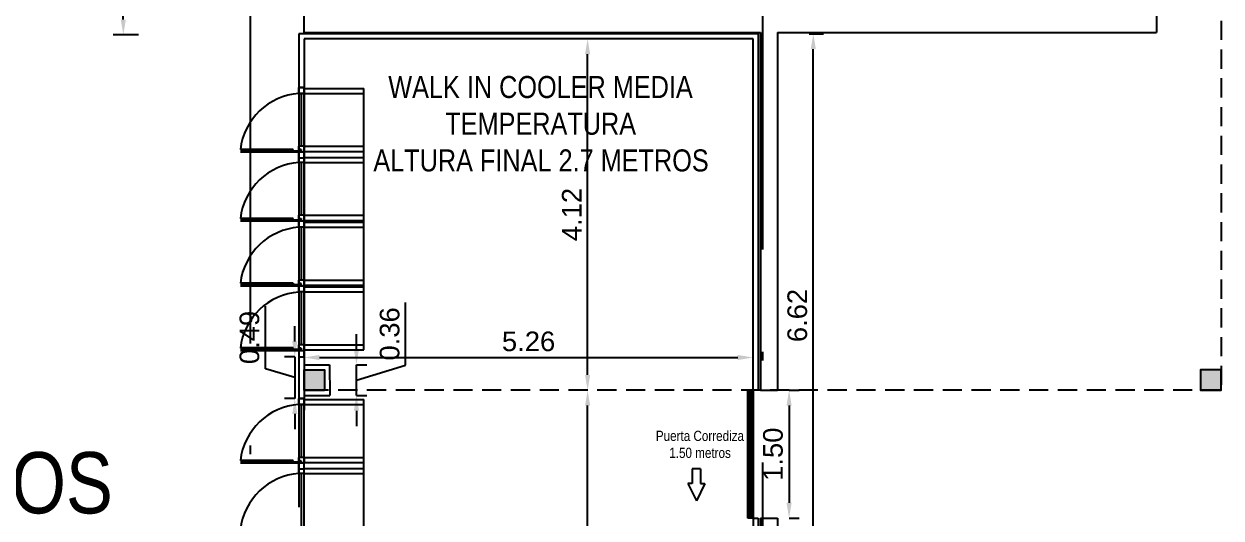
# Model space of a CAD drawing. Header units: metres. Extents: x 0 to 8715937, y -236336 to 216.
# Drawn here: x 161.99 to 176.03, y 90.63 to 96.43 of the extents above; entities that cross this region are included whole.
import ezdxf

# ---------------------------------------------------------------- set-up
doc = ezdxf.new("R2010")
doc.units = ezdxf.units.M
doc.header["$MEASUREMENT"] = 0
doc.header["$PDMODE"] = 3
doc.linetypes.add('ACAD_ISO10W100', pattern=[18, 12, -3, 0, -3])
doc.linetypes.add('HIDDEN', pattern=[0.375, 0.25, -0.125])
for name, color, linetype in [('0-BLOCK-ARQUITECTURA', 7, 'Continuous'), ('0-BLOCK-EQUIPAMIENTO', 7, 'Continuous'), ('0-BLOCK-ESTRUCTURA', 7, 'Continuous'), ('AUX', 251, 'Continuous'), ('COLUMNAS', 210, 'Continuous'), ('COLUMNAS HATCH', 251, 'Continuous'), ('COTAS INTERIORES', 2, 'Continuous'), ('EJES', 251, 'ACAD_ISO10W100'), ('FRIO', 7, 'Continuous'), ('MURO', 4, 'Continuous'), ('MURO 20 - vista', 5, 'Continuous'), ('TEXTO', 7, 'Continuous')]:
    doc.layers.add(name, color=color, linetype=linetype)
doc.styles.add('AR', font='arial.ttf')
doc.dimstyles.new('CotaLoc0', dxfattribs={"dimtxt": 0.23, "dimasz": 0.18, "dimexe": 0.12, "dimexo": 0.37, "dimgap": 0.07, "dimtad": 1, "dimzin": 0, "dimdsep": 46, "dimtxsty": 'AR', "dimcen": 0.9, "dimclrd": 251, "dimclre": 251, "dimadec": 0, "dimazin": 0, "dimtfac": 1, "dimtofl": 0, "dimtmove": 1, "dimatfit": 3, "dimfxl": 0.18, "dimtolj": 1, "dimtzin": 0, "dimarcsym": 1})

# ---------------------------------------------------------------- blocks, each defined once
blk = doc.blocks.new('DPM-ARQUITECTURA')
at = {"layer": 'AUX', "linetype": 'HIDDEN', "ltscale": 0.9}
blk.add_lwpolyline([(88.305, 106.929), (88.305, 92.129), (77.555, 92.129)], dxfattribs=at)
at = {"layer": 'MURO', "ltscale": 0.1}
for p, q in [((87.548, 99.884), (87.548, 96.329)), ((77.555, 96.329), (77.555, 96.529)), ((77.555, 96.329), (82.905, 96.329)), ((83.105, 96.329), (87.548, 96.329))]:
    blk.add_line(p, q, dxfattribs=at)
blk = doc.blocks.new('COLUMNA 0.24 x 0.24')
at = {"layer": 'COLUMNAS HATCH', "ltscale": 0.1}
blk.add_hatch(color=256, dxfattribs=at).paths.add_polyline_path([(0, 0.24), (0.24, 0.24), (0.24, 0), (0, 0)])
at = {"layer": 'COLUMNAS', "ltscale": 0.1}
blk.add_lwpolyline([(0, 0.24), (0.24, 0.24), (0.24, 0), (0, 0)], close=True, dxfattribs=at)
blk = doc.blocks.new('DPM-ESTRUCTURA')
at = {"layer": 'EJES', "ltscale": 0.4}
for p, q in [((82.928, 113.18), (82.928, 41.58)), ((76.928, 41.58), (76.928, 112.33))]:
    blk.add_line(p, q, dxfattribs=at)
at = {"layer": 'COLUMNAS'}
blk.add_blockref('COLUMNA 0.24 x 0.24', (77.555, 92.129), dxfattribs=at)
at = {"layer": 'COLUMNAS', "xscale": -1}
blk.add_blockref('COLUMNA 0.24 x 0.24', (88.305, 92.129), dxfattribs=at)
blk = doc.blocks.new('*D185')
at = {"layer": 'COTAS INTERIORES', "color": 251, "lineweight": -2, "ltscale": 0.1, "transparency": 16777216}
for p, q in [((75.616, 101.95), (75.316, 101.95)), ((75.436, 96.48), (75.436, 101.77)), ((75.616, 96.3), (75.316, 96.3))]:
    blk.add_line(p, q, dxfattribs=at)
at = {"layer": 'COTAS INTERIORES', "color": 251, "ltscale": 0.1, "transparency": 16777216}
for points in [[(75.406, 101.77), (75.466, 101.77), (75.436, 101.95)], [(75.406, 96.48), (75.466, 96.48), (75.436, 96.3)]]:
    blk.add_solid(points, dxfattribs=at)
at = {"layer": 'Defpoints', "color": 0, "ltscale": 0.1, "transparency": 16777216}
for p in [(75.436, 101.95), (77.555, 101.95), (76.683, 96.3)]:
    blk.add_point(p, dxfattribs=at)
at = {"layer": 'COTAS INTERIORES', "color": 0, "ltscale": 0.1, "transparency": 16777216, "insert": (75.249, 99.125), "char_height": 0.23, "attachment_point": 5, "rotation": 90, "style": 'AR'}
blk.add_mtext('\\A1;5.65', dxfattribs=at)
blk = doc.blocks.new('*D151')
at = {"layer": 'COTAS INTERIORES', "color": 251, "lineweight": -2, "ltscale": 0.1, "transparency": 16777216}
for p, q in [((171.195, 96.314), (171.365, 96.314)), ((171.245, 89.879), (171.245, 96.134)), ((171.195, 89.699), (171.365, 89.699))]:
    blk.add_line(p, q, dxfattribs=at)
at = {"layer": 'COTAS INTERIORES', "color": 251, "ltscale": 0.1, "transparency": 16777216}
for points in [[(171.215, 96.134), (171.275, 96.134), (171.245, 96.314)], [(171.215, 89.879), (171.275, 89.879), (171.245, 89.699)]]:
    blk.add_solid(points, dxfattribs=at)
at = {"layer": 'Defpoints', "color": 0, "ltscale": 0.1, "transparency": 16777216}
for p in [(170.825, 96.314), (171.245, 96.314), (170.825, 89.699)]:
    blk.add_point(p, dxfattribs=at)
at = {"layer": 'COTAS INTERIORES', "color": 0, "ltscale": 0.1, "transparency": 16777216, "insert": (171.058, 93.007), "char_height": 0.23, "attachment_point": 5, "rotation": 90, "style": 'AR'}
blk.add_mtext('\\A1;6.62', dxfattribs=at)
blk = doc.blocks.new('*D280')
at = {"layer": 'COTAS INTERIORES', "color": 251, "lineweight": -2, "ltscale": 0.1, "transparency": 16777216}
for p, q in [((168.599, 92.129), (168.479, 92.129)), ((168.599, 76.641), (168.599, 91.949)), ((168.599, 76.461), (168.479, 76.461))]:
    blk.add_line(p, q, dxfattribs=at)
at = {"layer": 'COTAS INTERIORES', "color": 251, "ltscale": 0.1, "transparency": 16777216}
for points in [[(168.569, 91.949), (168.629, 91.949), (168.599, 92.129)], [(168.569, 76.641), (168.629, 76.641), (168.599, 76.461)]]:
    blk.add_solid(points, dxfattribs=at)
at = {"layer": 'Defpoints', "color": 0, "ltscale": 0.1, "transparency": 16777216}
for p in [(168.599, 92.129), (168.599, 92.129), (168.599, 76.461)]:
    blk.add_point(p, dxfattribs=at)
at = {"layer": 'COTAS INTERIORES', "color": 0, "ltscale": 0.1, "transparency": 16777216, "insert": (168.411, 84.295), "char_height": 0.23, "attachment_point": 5, "rotation": 90, "style": 'AR'}
blk.add_mtext('\\A1;15.67', dxfattribs=at)
blk = doc.blocks.new('*D281')
at = {"layer": 'COTAS INTERIORES', "color": 251, "lineweight": -2, "ltscale": 0.1, "transparency": 16777216}
for p, q in [((168.599, 96.254), (168.479, 96.254)), ((168.599, 92.309), (168.599, 96.074)), ((168.599, 92.129), (168.479, 92.129))]:
    blk.add_line(p, q, dxfattribs=at)
at = {"layer": 'COTAS INTERIORES', "color": 251, "ltscale": 0.1, "transparency": 16777216}
for points in [[(168.569, 96.074), (168.629, 96.074), (168.599, 96.254)], [(168.569, 92.309), (168.629, 92.309), (168.599, 92.129)]]:
    blk.add_solid(points, dxfattribs=at)
at = {"layer": 'Defpoints', "color": 0, "ltscale": 0.1, "transparency": 16777216}
for p in [(168.599, 96.254), (168.599, 96.254), (168.599, 92.129)]:
    blk.add_point(p, dxfattribs=at)
at = {"layer": 'COTAS INTERIORES', "color": 0, "ltscale": 0.1, "transparency": 16777216, "insert": (168.413, 94.192), "char_height": 0.23, "attachment_point": 5, "rotation": 90, "style": 'AR'}
blk.add_mtext('\\A1;4.12', dxfattribs=at)
blk = doc.blocks.new('*D282')
at = {"layer": 'COTAS INTERIORES', "color": 251, "lineweight": -2, "ltscale": 0.1, "transparency": 16777216}
for p, q in [((165.275, 92.514), (165.275, 92.634)), ((170.539, 92.514), (170.539, 92.634)), ((165.455, 92.514), (170.359, 92.514))]:
    blk.add_line(p, q, dxfattribs=at)
at = {"layer": 'COTAS INTERIORES', "color": 251, "ltscale": 0.1, "transparency": 16777216}
for points in [[(165.455, 92.544), (165.455, 92.484), (165.275, 92.514)], [(170.359, 92.544), (170.359, 92.484), (170.539, 92.514)]]:
    blk.add_solid(points, dxfattribs=at)
at = {"layer": 'Defpoints', "color": 0, "ltscale": 0.1, "transparency": 16777216}
for p in [(170.539, 92.514), (165.275, 92.429), (170.539, 92.429)]:
    blk.add_point(p, dxfattribs=at)
at = {"layer": 'COTAS INTERIORES', "color": 0, "ltscale": 0.1, "transparency": 16777216, "insert": (167.907, 92.702), "char_height": 0.23, "attachment_point": 5, "style": 'AR'}
blk.add_mtext('\\A1;5.26', dxfattribs=at)
blk = doc.blocks.new('*D283')
at = {"layer": 'COTAS INTERIORES', "color": 251, "lineweight": -2, "ltscale": 0.1, "transparency": 16777216}
for p, q in [((166.466, 92.423), (166.466, 93.16)), ((165.889, 92.609), (165.889, 92.789)), ((165.889, 92.429), (166.009, 92.429)), ((165.889, 92.069), (165.889, 92.429)), ((165.889, 92.249), (166.466, 92.423)), ((165.889, 92.069), (166.009, 92.069)), ((165.889, 91.889), (165.889, 91.709))]:
    blk.add_line(p, q, dxfattribs=at)
at = {"layer": 'COTAS INTERIORES', "color": 251, "ltscale": 0.1, "transparency": 16777216}
for points in [[(165.859, 92.609), (165.919, 92.609), (165.889, 92.429)], [(165.859, 91.889), (165.919, 91.889), (165.889, 92.069)]]:
    blk.add_solid(points, dxfattribs=at)
at = {"layer": 'Defpoints', "color": 0, "ltscale": 0.1, "transparency": 16777216}
for p in [(165.575, 92.429), (165.889, 92.429), (165.576, 92.069)]:
    blk.add_point(p, dxfattribs=at)
at = {"layer": 'COTAS INTERIORES', "color": 0, "ltscale": 0.1, "transparency": 16777216, "insert": (166.279, 92.791), "char_height": 0.23, "attachment_point": 5, "rotation": 90, "style": 'AR'}
blk.add_mtext('\\A1;0.36', dxfattribs=at)
blk = doc.blocks.new('*D284')
at = {"layer": 'COTAS INTERIORES', "color": 251, "lineweight": -2, "ltscale": 0.1, "transparency": 16777216}
for p, q in [((164.824, 92.38), (164.824, 93.118)), ((165.166, 92.703), (165.166, 92.883)), ((165.166, 92.523), (165.046, 92.523)), ((165.166, 92.523), (165.166, 92.032)), ((165.166, 92.278), (164.824, 92.38)), ((165.166, 92.032), (165.046, 92.032)), ((165.166, 91.852), (165.166, 91.672))]:
    blk.add_line(p, q, dxfattribs=at)
at = {"layer": 'COTAS INTERIORES', "color": 251, "ltscale": 0.1, "transparency": 16777216}
for points in [[(165.136, 92.703), (165.196, 92.703), (165.166, 92.523)], [(165.136, 91.852), (165.196, 91.852), (165.166, 92.032)]]:
    blk.add_solid(points, dxfattribs=at)
at = {"layer": 'Defpoints', "color": 0, "ltscale": 0.1, "transparency": 16777216}
for p in [(165.215, 92.523), (165.166, 92.032), (165.215, 92.032)]:
    blk.add_point(p, dxfattribs=at)
at = {"layer": 'COTAS INTERIORES', "color": 0, "ltscale": 0.1, "transparency": 16777216, "insert": (164.636, 92.749), "char_height": 0.23, "attachment_point": 5, "rotation": 90, "style": 'AR'}
blk.add_mtext('\\A1;0.49', dxfattribs=at)
blk = doc.blocks.new('*D288')
at = {"layer": 'COTAS INTERIORES', "color": 251, "lineweight": -2, "ltscale": 0.1, "transparency": 16777216}
for p, q in [((170.961, 92.129), (171.081, 92.129)), ((170.961, 91.949), (170.961, 90.809)), ((170.961, 90.629), (171.081, 90.629))]:
    blk.add_line(p, q, dxfattribs=at)
at = {"layer": 'COTAS INTERIORES', "color": 251, "ltscale": 0.1, "transparency": 16777216}
for points in [[(170.931, 91.949), (170.991, 91.949), (170.961, 92.129)], [(170.931, 90.809), (170.991, 90.809), (170.961, 90.629)]]:
    blk.add_solid(points, dxfattribs=at)
at = {"layer": 'Defpoints', "color": 0, "ltscale": 0.1, "transparency": 16777216}
for p in [(170.825, 92.129), (170.825, 90.629), (170.961, 90.629)]:
    blk.add_point(p, dxfattribs=at)
at = {"layer": 'COTAS INTERIORES', "color": 0, "ltscale": 0.1, "transparency": 16777216, "insert": (170.773, 91.379), "char_height": 0.23, "attachment_point": 5, "rotation": 90, "style": 'AR'}
blk.add_mtext('\\A1;1.50', dxfattribs=at)
blk = doc.blocks.new('DPM-EQUIPAMIENTO')
at = {"layer": 'COTAS INTERIORES', "ltscale": 0.1}
dim = blk.add_linear_dim(base=(75.436, 101.95), p1=(76.683, 96.3), p2=(77.555, 101.95), angle=90, dimstyle='CotaLoc0', override={"dimfxlon": 1}, dxfattribs=at)
dim.commit()
dim.dimension.update_dxf_attribs({"geometry": '*D185', "text_midpoint": (75.249, 99.125)})

msp = doc.modelspace()

# ---------------------------------------------------------------- hatches: boundary and pattern name
at = {"layer": 'FRIO', "ltscale": 0.21}
h = msp.add_hatch(dxfattribs=at)
h.set_pattern_fill('BOX', color=9, scale=8e-05, angle=-180)
h.set_pattern_definition([(270, (769.9887306, 656.9625172), (0.002032, -9e-19), []), (270, (769.9882226, 656.9625172), (0.002032, -9e-19), []), (180, (769.9887306, 656.9625172), (-7e-19, -0.002032), [-0.000508, 0.000508]), (180, (769.9887306, 656.9620092), (-7e-19, -0.002032), [-0.000508, 0.000508]), (180, (769.9887306, 656.9615012), (-7e-19, -0.002032), [0.000508, -0.000508]), (180, (769.9887306, 656.9609932), (-7e-19, -0.002032), [0.000508, -0.000508]), (270, (769.9877146, 656.9625172), (0.002032, -9e-19), [0.000508, -0.000508]), (270, (769.9872066, 656.9625172), (0.002032, -9e-19), [0.000508, -0.000508])])
h.paths.add_polyline_path([(165.215, 94.954), (165.241, 94.954), (165.242, 94.923), (165.215, 94.923), (165.232, 94.939, 0.234116), (165.234, 94.942, 0.781206), (165.225, 94.945), (165.215, 94.936)])
h = msp.add_hatch(dxfattribs=at)
h.set_pattern_fill('BOX', color=9, scale=8e-05, angle=-180)
h.set_pattern_definition([(270, (769.9887306, 657.8425172), (0.002032, -9e-19), []), (270, (769.9882226, 657.8425172), (0.002032, -9e-19), []), (180, (769.9887306, 657.8425172), (-7e-19, -0.002032), [-0.000508, 0.000508]), (180, (769.9887306, 657.8420092), (-7e-19, -0.002032), [-0.000508, 0.000508]), (180, (769.9887306, 657.8415012), (-7e-19, -0.002032), [0.000508, -0.000508]), (180, (769.9887306, 657.8409932), (-7e-19, -0.002032), [0.000508, -0.000508]), (270, (769.9877146, 657.8425172), (0.002032, -9e-19), [0.000508, -0.000508]), (270, (769.9872066, 657.8425172), (0.002032, -9e-19), [0.000508, -0.000508])])
h.paths.add_polyline_path([(165.215, 94.113), (165.232, 94.129, 0.234116), (165.234, 94.132, 0.781206), (165.225, 94.135), (165.215, 94.126), (165.215, 94.144), (165.241, 94.144), (165.242, 94.113)])
h = msp.add_hatch(dxfattribs=at)
h.set_pattern_fill('BOX', color=9, scale=8e-05, angle=-180)
h.set_pattern_definition([(270, (769.9887306, 658.5325172), (0.002032, -9e-19), []), (270, (769.9882226, 658.5325172), (0.002032, -9e-19), []), (180, (769.9887306, 658.5325172), (-7e-19, -0.002032), [-0.000508, 0.000508]), (180, (769.9887306, 658.5320092), (-7e-19, -0.002032), [-0.000508, 0.000508]), (180, (769.9887306, 658.5315012), (-7e-19, -0.002032), [0.000508, -0.000508]), (180, (769.9887306, 658.5309932), (-7e-19, -0.002032), [0.000508, -0.000508]), (270, (769.9877146, 658.5325172), (0.002032, -9e-19), [0.000508, -0.000508]), (270, (769.9872066, 658.5325172), (0.002032, -9e-19), [0.000508, -0.000508])])
h.paths.add_polyline_path([(165.215, 93.384), (165.241, 93.384), (165.242, 93.353), (165.215, 93.353), (165.232, 93.369, 0.234116), (165.234, 93.372, 0.781206), (165.225, 93.375), (165.215, 93.366)])
h = msp.add_hatch(dxfattribs=at)
h.set_pattern_fill('BOX', color=9, scale=8e-05, angle=-180)
h.set_pattern_definition([(270, (769.9887306, 659.2925172), (0.002032, -9e-19), []), (270, (769.9882226, 659.2925172), (0.002032, -9e-19), []), (180, (769.9887306, 659.2925172), (-7e-19, -0.002032), [-0.000508, 0.000508]), (180, (769.9887306, 659.2920092), (-7e-19, -0.002032), [-0.000508, 0.000508]), (180, (769.9887306, 659.2915012), (-7e-19, -0.002032), [0.000508, -0.000508]), (180, (769.9887306, 659.2909932), (-7e-19, -0.002032), [0.000508, -0.000508]), (270, (769.9877146, 659.2925172), (0.002032, -9e-19), [0.000508, -0.000508]), (270, (769.9872066, 659.2925172), (0.002032, -9e-19), [0.000508, -0.000508])])
h.paths.add_polyline_path([(165.215, 92.624), (165.241, 92.624), (165.242, 92.593), (165.215, 92.593), (165.232, 92.609, 0.234116), (165.234, 92.612, 0.781206), (165.225, 92.615), (165.215, 92.606)])
h = msp.add_hatch(dxfattribs=at)
h.set_pattern_fill('BOX', color=9, scale=8e-05, angle=-180)
h.set_pattern_definition([(270, (769.9887687, 653.3121886), (0.002032, -9e-19), []), (270, (769.9882607, 653.3121886), (0.002032, -9e-19), []), (180, (769.9887687, 653.3121886), (-7e-19, -0.002032), [-0.000508, 0.000508]), (180, (769.9887687, 653.3116806), (-7e-19, -0.002032), [-0.000508, 0.000508]), (180, (769.9887687, 653.3111726), (-7e-19, -0.002032), [0.000508, -0.000508]), (180, (769.9887687, 653.3106646), (-7e-19, -0.002032), [0.000508, -0.000508]), (270, (769.9877527, 653.3121886), (0.002032, -9e-19), [0.000508, -0.000508]), (270, (769.9872447, 653.3121886), (0.002032, -9e-19), [0.000508, -0.000508])])
h.paths.add_polyline_path([(165.215, 91.303), (165.241, 91.303), (165.242, 91.272), (165.215, 91.272), (165.232, 91.288, 0.234116), (165.234, 91.292, 0.781206), (165.225, 91.294), (165.215, 91.285)])
at = {"layer": 'MURO 20 - vista', "ltscale": 0.1}
h = msp.add_hatch(dxfattribs=at)
h.set_pattern_fill('ANSI31', color=256, scale=0.08)
h.paths.add_polyline_path([(170.539, 92.129), (170.479, 92.129), (170.479, 90.629), (170.539, 90.629)])

# ---------------------------------------------------------------- linework, layer by layer
at = {"ltscale": 0.1}
for p, q in [((165.975, 92.603), (165.975, 95.673)), ((165.975, 88.952), (165.975, 92.022))]:
    msp.add_line(p, q, dxfattribs=at)
at = {"layer": 'FRIO', "ltscale": 0.1}
for p, q in [((165.215, 96.314), (165.215, 92.129)), ((170.599, 96.314), (165.215, 96.314)), ((170.599, 96.314), (170.599, 92.129)), ((165.275, 96.254), (165.275, 92.129)), ((170.539, 96.254), (165.275, 96.254)), ((170.539, 92.129), (170.539, 96.254)), ((165.215, 94.993), (165.215, 94.803)), ((165.215, 94.183), (165.215, 94.043)), ((165.215, 93.423), (165.215, 93.283)), ((165.275, 92.429), (165.575, 92.429)), ((165.275, 92.369), (165.515, 92.369)), ((165.515, 92.369), (165.516, 92.129)), ((165.575, 92.429), (165.576, 92.069)), ((165.215, 92.129), (165.215, 90.758)), ((165.516, 92.129), (165.275, 92.129)), ((165.275, 92.129), (165.275, 91.897)), ((165.275, 92.129), (165.516, 92.129)), ((165.275, 92.069), (165.576, 92.069)), ((170.599, 92.129), (170.539, 92.129)), ((165.215, 91.342), (165.215, 91.152)), ((170.539, 90.629), (170.539, 76.461)), ((170.539, 90.629), (170.599, 90.629)), ((170.599, 90.629), (170.599, 76.461))]:
    msp.add_line(p, q, dxfattribs=at)
at = {"layer": 'FRIO', "ltscale": 0.21}
for p, q in [((165.215, 95.683), (165.275, 95.683)), ((165.275, 95.673), (165.975, 95.673)), ((165.275, 95.673), (165.975, 95.673)), ((165.275, 95.613), (165.975, 95.613)), ((165.275, 95.613), (165.975, 95.613)), ((165.275, 94.993), (165.975, 94.993)), ((165.275, 94.933), (165.975, 94.933)), ((165.275, 94.863), (165.975, 94.863)), ((165.275, 94.803), (165.975, 94.803)), ((165.275, 94.183), (165.975, 94.183)), ((165.275, 94.123), (165.975, 94.123)), ((165.275, 94.103), (165.975, 94.103)), ((165.275, 94.043), (165.975, 94.043)), ((165.275, 93.423), (165.975, 93.423)), ((165.275, 93.363), (165.975, 93.363)), ((165.275, 93.343), (165.975, 93.343)), ((165.275, 93.283), (165.975, 93.283)), ((165.275, 92.663), (165.975, 92.663)), ((165.275, 92.603), (165.975, 92.603)), ((165.215, 92.032), (165.275, 92.032)), ((165.275, 92.022), (165.975, 92.022)), ((165.275, 92.022), (165.975, 92.022)), ((165.275, 91.962), (165.975, 91.962)), ((165.275, 91.962), (165.975, 91.962)), ((165.275, 91.342), (165.975, 91.342)), ((165.275, 91.282), (165.975, 91.282)), ((165.275, 91.212), (165.975, 91.212)), ((165.275, 91.152), (165.975, 91.152))]:
    msp.add_line(p, q, dxfattribs=at)
at = {"layer": 'FRIO', "color": 3, "ltscale": 0.21}
for p, q in [((165.215, 95.613), (165.215, 95.683)), ((165.215, 95.683), (165.275, 95.683)), ((165.275, 95.683), (165.215, 95.683)), ((165.275, 95.683), (165.215, 95.683)), ((165.215, 95.613), (165.275, 95.613)), ((165.275, 95.613), (165.215, 95.613)), ((165.245, 94.993), (165.245, 95.613)), ((165.275, 92.593), (165.275, 95.683)), ((165.149, 94.956), (164.529, 94.956)), ((165.149, 94.936), (164.529, 94.936)), ((165.215, 94.923), (164.529, 94.923)), ((165.149, 94.936), (165.149, 94.956)), ((165.215, 94.936), (165.149, 94.936)), ((165.215, 94.803), (165.215, 94.993)), ((165.275, 94.993), (165.215, 94.993)), ((165.215, 94.993), (165.215, 94.954)), ((165.215, 94.954), (165.241, 94.954)), ((165.225, 94.945), (165.215, 94.936)), ((165.233, 94.939), (165.215, 94.923)), ((165.275, 94.923), (165.215, 94.923)), ((165.241, 94.954), (165.242, 94.923)), ((165.275, 94.993), (165.275, 94.923)), ((165.275, 94.854), (165.215, 94.854)), ((165.275, 94.803), (165.215, 94.803)), ((165.245, 94.183), (165.245, 94.803)), ((165.215, 94.043), (165.215, 94.183)), ((165.275, 94.183), (165.215, 94.183)), ((165.215, 94.183), (165.215, 94.144)), ((165.275, 94.183), (165.275, 94.113)), ((165.149, 94.146), (164.529, 94.146)), ((165.149, 94.126), (164.529, 94.126)), ((165.215, 94.113), (164.529, 94.113)), ((165.149, 94.126), (165.149, 94.146)), ((165.215, 94.126), (165.149, 94.126)), ((165.215, 94.144), (165.241, 94.144)), ((165.225, 94.135), (165.215, 94.126)), ((165.233, 94.129), (165.215, 94.113)), ((165.275, 94.113), (165.215, 94.113)), ((165.275, 94.113), (165.215, 94.113)), ((165.275, 94.043), (165.215, 94.043)), ((165.241, 94.144), (165.242, 94.113)), ((165.245, 93.423), (165.245, 94.043)), ((165.149, 93.386), (164.529, 93.386)), ((165.149, 93.366), (164.529, 93.366)), ((165.215, 93.353), (164.529, 93.353)), ((165.149, 93.386), (165.149, 93.366)), ((165.215, 93.366), (165.149, 93.366)), ((165.215, 93.366), (165.215, 93.423)), ((165.275, 93.423), (165.215, 93.423)), ((165.215, 93.423), (165.215, 93.384)), ((165.241, 93.384), (165.215, 93.384)), ((165.215, 93.366), (165.225, 93.374)), ((165.215, 93.353), (165.231, 93.368)), ((165.275, 93.353), (165.215, 93.353)), ((165.215, 93.283), (165.215, 93.353)), ((165.275, 93.353), (165.215, 93.353)), ((165.242, 93.353), (165.241, 93.384)), ((165.275, 93.423), (165.275, 93.353)), ((165.275, 93.283), (165.215, 93.283)), ((165.245, 92.663), (165.245, 93.283)), ((165.149, 92.626), (164.529, 92.626)), ((165.149, 92.606), (165.149, 92.626)), ((165.275, 92.663), (165.215, 92.663)), ((165.215, 92.593), (165.215, 92.663)), ((165.215, 92.663), (165.215, 92.624)), ((165.275, 92.663), (165.275, 92.593)), ((165.149, 92.606), (164.529, 92.606)), ((165.215, 92.593), (164.529, 92.593)), ((165.215, 92.606), (165.149, 92.606)), ((165.215, 92.624), (165.241, 92.624)), ((165.225, 92.615), (165.215, 92.606)), ((165.233, 92.609), (165.215, 92.593)), ((165.275, 92.593), (165.215, 92.593)), ((165.215, 92.593), (165.215, 92.523)), ((165.215, 92.523), (165.275, 92.523)), ((165.241, 92.624), (165.242, 92.593)), ((165.275, 92.523), (165.275, 92.593)), ((165.215, 91.962), (165.215, 92.032)), ((165.215, 92.032), (165.275, 92.032)), ((165.275, 92.032), (165.215, 92.032)), ((165.275, 92.032), (165.215, 92.032)), ((165.215, 91.962), (165.275, 91.962)), ((165.275, 91.962), (165.215, 91.962)), ((165.245, 91.342), (165.245, 91.962)), ((165.275, 88.942), (165.275, 92.032)), ((165.149, 91.305), (164.529, 91.305)), ((165.149, 91.285), (164.529, 91.285)), ((165.215, 91.272), (164.529, 91.272)), ((165.149, 91.285), (165.149, 91.305)), ((165.215, 91.285), (165.149, 91.285)), ((165.215, 91.152), (165.215, 91.342)), ((165.275, 91.342), (165.215, 91.342)), ((165.215, 91.342), (165.215, 91.303)), ((165.215, 91.303), (165.241, 91.303)), ((165.225, 91.294), (165.215, 91.285)), ((165.233, 91.289), (165.215, 91.272)), ((165.275, 91.272), (165.215, 91.272)), ((165.241, 91.303), (165.242, 91.272)), ((165.275, 91.342), (165.275, 91.272)), ((165.275, 91.203), (165.215, 91.203)), ((165.275, 91.152), (165.215, 91.152)), ((165.245, 90.532), (165.245, 91.152))]:
    msp.add_line(p, q, dxfattribs=at)
at = {"layer": 'FRIO', "color": 5, "ltscale": 0.1}
for p, q in [((170.479, 90.629), (170.479, 92.129)), ((170.479, 92.129), (170.539, 92.129)), ((170.539, 92.129), (170.539, 90.629)), ((170.539, 90.629), (170.479, 90.629))]:
    msp.add_line(p, q, dxfattribs=at)
at = {"layer": 'FRIO', "color": 1, "ltscale": 0.1}
for p, q in [((169.823, 91.209), (169.823, 91.034)), ((169.923, 91.209), (169.823, 91.209)), ((169.923, 91.209), (169.923, 91.034)), ((169.823, 91.034), (169.773, 91.034)), ((169.773, 91.034), (169.876, 90.831)), ((169.973, 91.034), (169.876, 90.831)), ((169.923, 91.034), (169.973, 91.034))]:
    msp.add_line(p, q, dxfattribs=at)
at = {"layer": 'FRIO', "color": 3, "ltscale": 0.21}
for centre in [(165.229, 94.942), (165.229, 94.132), (165.229, 93.372), (165.229, 92.612), (165.229, 91.292)]:
    msp.add_circle(centre, 0.00467, dxfattribs=at)
for centre in [(165.266, 94.872), (165.266, 94.062), (165.266, 93.302), (165.266, 92.542), (165.266, 91.222), (165.266, 90.412)]:
    msp.add_arc(centre, 0.742, 93.9598, 173.5666, dxfattribs=at)
at = {"layer": 'MURO', "ltscale": 0.1}
for p, q in [((170.625, 96.329), (170.625, 92.129)), ((170.825, 96.329), (170.825, 92.129)), ((170.625, 92.129), (170.825, 92.129)), ((170.625, 90.629), (170.825, 90.629)), ((170.625, 90.629), (170.625, 86.015)), ((170.825, 90.629), (170.825, 72.128))]:
    msp.add_line(p, q, dxfattribs=at)

# ---------------------------------------------------------------- block references
at = {"layer": '0-BLOCK-ARQUITECTURA'}
msp.add_blockref('DPM-ARQUITECTURA', (87.72, 0), dxfattribs=at)
at = {"layer": '0-BLOCK-EQUIPAMIENTO'}
msp.add_blockref('DPM-EQUIPAMIENTO', (87.72, 0), dxfattribs=at)
at = {"layer": '0-BLOCK-ESTRUCTURA', "ltscale": 0.1}
msp.add_blockref('DPM-ESTRUCTURA', (87.72, 0), dxfattribs=at)

# ---------------------------------------------------------------- texts
at = {"layer": 'TEXTO', "ltscale": 0.1, "attachment_point": 1, "style": 'AR'}
for s, width, insert, char_height in [('\\pi0.25733;{\\fArial Narrow|b0|i0|c0|p34;WALK IN COOLER MEDIA \\P\\pi0.9256;TEMPERATURA\\P\\pi0.082259;ALTURA FINAL 2.7 METROS}', 4.08123, (166.005, 95.818), 0.25846), ('\\pi1.5321;{\\fArial Narrow|b0|i0|c0|p34;Puerta Corrediza\\P\\pi1.6895;1.50 metros}', 4.08123, (167.867, 91.654), 0.11936), ('\\pi2.1881;{\\fArial Narrow|b0|i0|c0|p34;SECTOR FRESCOS\\P\\pi4.0625;386.00 M2}', 11.94457, (153.198, 91.404), 0.71962)]:
    msp.add_mtext_dynamic_manual_height_columns(s, width=width, gutter_width=12.5, heights=[0], dxfattribs=dict(at, insert=insert, char_height=char_height))

# ---------------------------------------------------------------- dimensions: what is measured, and where the dimension line sits
at = {"layer": 'COTAS INTERIORES', "ltscale": 0.1}
for base, p1, p2, picture, middle in [((171.2453, 96.3142), (170.8251, 89.6988), (170.8251, 96.3142), '*D151', (171.0579, 93.0065)), ((168.5987, 96.2542), (168.5987, 92.1293), (168.5987, 96.2542), '*D281', (168.4133, 94.1917)), ((165.166, 92.032), (165.215, 92.523), (165.215, 92.032), '*D284', (164.636, 92.45)), ((165.889, 92.429), (165.576, 92.069), (165.575, 92.429), '*D283', (166.279, 92.493)), ((168.599, 92.129), (168.599, 76.461), (168.599, 92.129), '*D280', (168.411, 84.295)), ((170.961, 90.629), (170.825, 92.129), (170.825, 90.629), '*D288', (170.773, 91.379))]:
    dim = msp.add_linear_dim(base=base, p1=p1, p2=p2, angle=90, dimstyle='CotaLoc0', override={"dimfxlon": 1}, dxfattribs=at)
    dim.commit()
    dim.dimension.update_dxf_attribs({"geometry": picture, "text_midpoint": middle})
dim = msp.add_linear_dim(base=(170.539, 92.514), p1=(165.275, 92.429), p2=(170.539, 92.429), dimstyle='CotaLoc0', override={"dimfxlon": 1}, dxfattribs=at)
dim.commit()
dim.dimension.update_dxf_attribs({"geometry": '*D282', "text_midpoint": (167.907, 92.702)})

doc.saveas('drawing.dxf')
